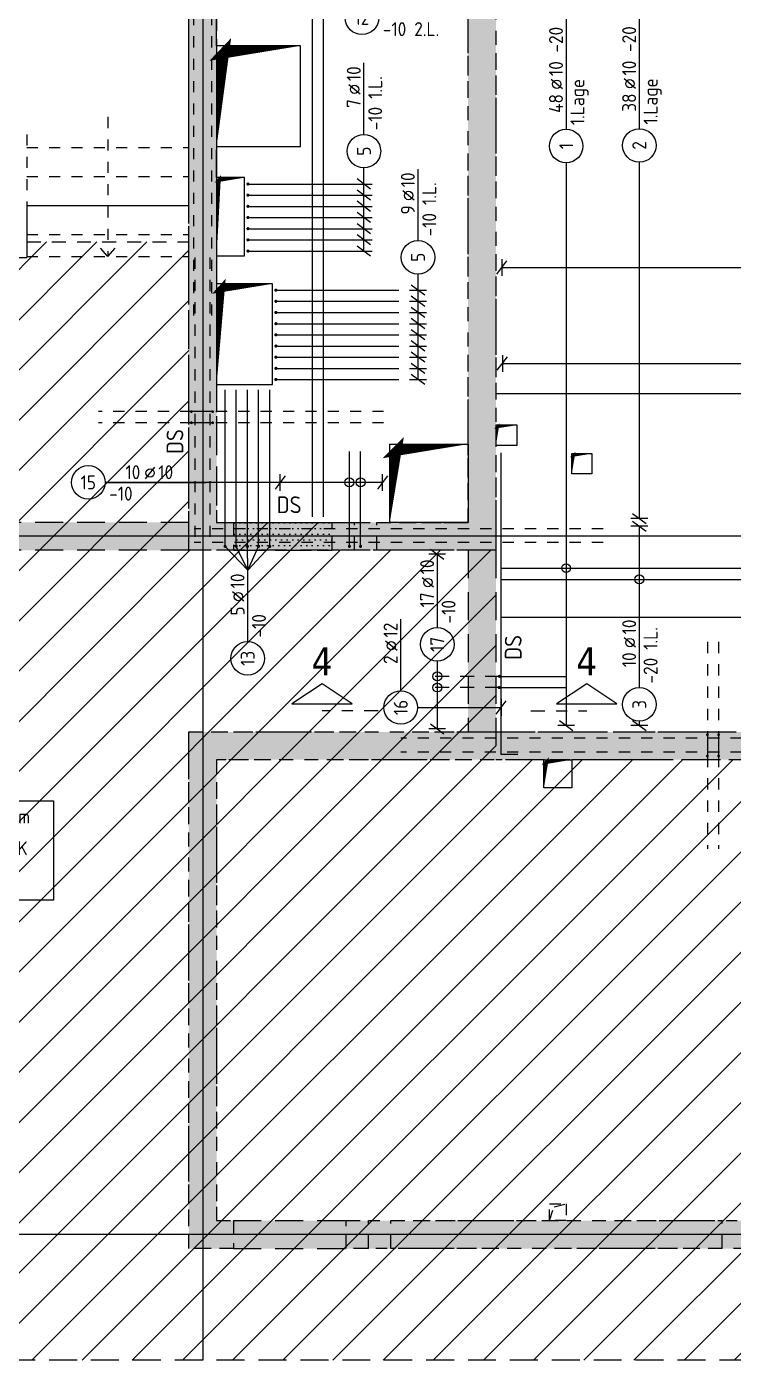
# Model space of a CAD drawing. Extents: x 0 to 76.8, y 0 to 29.7.
# Drawn here: x 6.73 to 13.05, y 10.78 to 22.72 of the extents above; entities that cross this region are included whole.
import ezdxf
from ezdxf.enums import TextEntityAlignment as Align

# ---------------------------------------------------------------- set-up
doc = ezdxf.new("R2010")
doc.units = 0
doc.header["$LTSCALE"] = 0.5
for name, pattern in [('AUSGEZOGEN', [1000.01, 1000, 0.01]), ('DASHED', [0.75, 0.5, -0.25]), ('DOT', [0.175, 0.05, -0.125]), ('HIDDEN', [0.375, 0.25, -0.125]), ('HIDDEN2', [0.187, 0.125, -0.062]), ('HIDDEN4', [0.12, 0.02, -0.1]), ('STRICHLINIE', [0.75, 0.5, -0.25]), ('STRICHPUNKT2', [0.55, 0.25, -0.125, 0.05, -0.125]), ('VERDECKT', [0.375, 0.25, -0.125])]:
    doc.linetypes.add(name, pattern=pattern)
for name, color, linetype in [('1.OG', 7, 'Continuous'), ('ACHSEN', 7, 'Continuous'), ('BETON', 7, 'Continuous'), ('Brüstung 1.OG', 7, 'Continuous'), ('DD', 7, 'Continuous'), ('DRUEBER', 7, 'Continuous'), ('DS', 7, 'Continuous'), ('grau_hell', 7, 'Continuous'), ('grau_mittel', 7, 'Continuous'), ('HILFE', 7, 'Continuous'), ('koten', 7, 'Continuous'), ('OBJEKT', 7, 'Continuous'), ('RND', 7, 'Continuous'), ('SCHATTEN', 7, 'Continuous'), ('SCHNITTE', 7, 'Continuous'), ('TEXT', 7, 'Continuous'), ('VERDECKT', 7, 'Continuous'), ('VERDECKT2', 7, 'Continuous')]:
    doc.layers.add(name, color=color, linetype=linetype)
doc.styles.add('helv', font='tahoma.ttf')
doc.styles.add('txt', font='isocp.shx')

# ---------------------------------------------------------------- blocks, each defined once
blk = doc.blocks.new('okrd_o')
at = {"layer": 'koten', "color": 7, "linetype": 'Continuous'}
blk.add_solid([(-0.125, 0.202), (0.125, 0.202), (0, 0)], dxfattribs=at)
at = {"layer": 'koten', "style": 'txt'}
blk.add_attdef('OKRD', (0.25, 0.1), '', height=0.25, dxfattribs=at)
blk = doc.blocks.new('lei_gre')
at = {"layer": 'RND', "color": 7, "linetype": 'Continuous'}
for p, q in [((-0.09, -0.12), (0.09, 0.12)), ((0, 0.15), (0, -0.15))]:
    blk.add_line(p, q, dxfattribs=at)
blk = doc.blocks.new('RND_LEI')
at = {"layer": 'RND', "color": 7, "linetype": 'Continuous'}
blk.add_line((1.022, 0.066), (1.19, 0.27), dxfattribs=at)
for centre, radius in [((0, 0), 0.3), ((1.106, 0.168), 0.075)]:
    blk.add_circle(centre, radius, dxfattribs=at)
at = {"layer": 'RND', "color": 7, "linetype": 'Continuous', "style": 'txt'}
blk.add_attdef('ANZ', text='', height=0.25, dxfattribs=at).set_placement((0.931, 0.057), align=Align.RIGHT)
for tag, p in [('DUM', (1.253, 0.057)), ('ABSTD', (1.674, 0.057)), ('POSTXT', (0.374, -0.327))]:
    blk.add_attdef(tag, p, '', height=0.25, dxfattribs=at)
blk.add_attdef('POSL', text='', height=0.25, dxfattribs=at).set_placement((0, 0), align=Align.MIDDLE)
blk = doc.blocks.new('SCHN-1')
at = {"layer": 'SCHNITTE', "color": 5, "linetype": 'Continuous'}
blk.add_lwpolyline([(0.54, 0.125), (0, 0.485), (-0.54, 0.125)], close=True, dxfattribs=at)
at = {"layer": 'SCHNITTE', "color": 6, "linetype": 'Continuous', "style": 'helv'}
blk.add_attdef('SCHN-1', text='', height=0.5, dxfattribs=at).set_placement((0, 0.635), align=Align.CENTER)

msp = doc.modelspace()

# ---------------------------------------------------------------- hatches: boundary and pattern name
at = {"layer": '1.OG', "linetype": 'AUSGEZOGEN'}
h = msp.add_hatch(dxfattribs=at)
h.set_pattern_fill('DOTS', scale=0.8, double=1)
h.set_pattern_definition([(0, (-74.13047, 266.186844), (0.025, 0.05), [0, -0.05])])
h.paths.add_polyline_path([(4.6895, 25.9803), (8.1795, 25.9803), (8.1795, 18.0303), (8.5795, 18.0303), (8.5795, 18.2803), (8.4295, 18.2803), (8.4295, 25.9803), (10.6795, 25.9803), (10.6795, 18.2803), (9.4645, 18.2803), (9.4645, 18.0303), (10.9295, 18.0303), (10.9295, 26.2803), (4.5295, 26.2803), (4.5295, 19.2053), (4.4795, 19.2053), (4.4795, 14.4753), (4.0245, 14.4753), (4.0245, 14.1753), (4.6895, 14.1753)])
h.paths.add_polyline_path([(8.1795, 11.7803), (8.5795, 11.7803), (8.5795, 12.0303), (8.4295, 12.0303), (8.4295, 16.1553), (14.5145, 16.1553), (14.5145, 12.0303), (14.3645, 12.0303), (14.3645, 11.7803), (14.9145, 11.7803), (14.9145, 12.0303), (14.7645, 12.0303), (14.7644, 14.7153), (17.6145, 14.7153), (17.6145, 12.0303), (16.0495, 12.0303), (16.0495, 11.7803), (25.2995, 11.7803), (25.2995, 12.0303), (20.2295, 12.0303), (20.2295, 15.3753), (21.3545, 15.3753), (21.3545, 15.6253), (20.2295, 15.6253), (20.2295, 16.4053), (17.4645, 16.4053), (17.4645, 16.1553), (17.6145, 16.1553), (17.6145, 14.9653), (14.7645, 14.9653), (14.7645, 16.1553), (16.5795, 16.1553), (16.5795, 16.4053), (8.1795, 16.4053)])
h.paths.add_polyline_path([(9.5895, 12.0303), (9.5895, 11.7803), (13.3545, 11.7803), (13.3545, 12.0303)], flags=17)
h.paths.add_polyline_path([(17.8645, 12.0303), (18.7795, 12.0303), (18.7795, 16.1553), (17.8645, 16.1553)], flags=16)
h.paths.add_polyline_path([(19.9795, 16.1553), (19.0295, 16.1553), (19.0295, 12.0303), (19.9795, 12.0303)], flags=16)
h.paths.add_polyline_path([(43.4545, 11.7553), (43.4545, 12.0553), (43.1545, 12.0553), (43.1545, 11.7553)])
h.paths.add_polyline_path([(43.4545, 18.7803), (43.1545, 18.7803), (43.1545, 18.0303), (43.4545, 18.0303)], flags=17)
h.paths.add_polyline_path([(39.6795, 25.9803), (43.1545, 25.9803), (43.1545, 21.2803), (43.4545, 21.2803), (43.4545, 26.2803), (36.9295, 26.2803), (36.9295, 18.0303), (38.3945, 18.0303), (38.3945, 18.2803), (37.1795, 18.2803), (37.1795, 25.9803), (39.4295, 25.9803), (39.4295, 18.2803), (39.2795, 18.2803), (39.2795, 18.0303), (39.6795, 18.0303)])
h.paths.add_polyline_path([(36.9295, 16.1553), (36.9295, 15.29), (37.1795, 15.29), (37.1795, 16.4053), (31.1045, 16.4053), (31.1045, 15.6253), (30.0545, 15.6253), (30.0545, 15.3753), (31.1045, 15.3753), (31.1045, 12.0303), (26.3095, 12.0303), (26.3095, 11.7803), (31.5045, 11.7803), (31.5045, 12.0303), (31.3545, 12.0303), (31.3545, 14.0053), (31.5045, 14.0053), (31.5045, 14.2553), (31.3545, 14.2553), (31.3545, 16.1553)])
h.paths.add_polyline_path([(33.9795, 14.0053), (33.9795, 12.0303), (32.3895, 12.0303), (32.3895, 11.7803), (37.1795, 11.7803), (37.1795, 12.4903), (36.9295, 12.4903), (36.9295, 12.0303), (34.2295, 12.0303), (34.2295, 14.0053), (36.9295, 14.0053), (36.9295, 13.5403), (37.1795, 13.5403), (37.1795, 14.405), (36.9295, 14.405), (36.9295, 14.2553), (32.3895, 14.2553), (32.3895, 14.0053)])
h.paths.add_polyline_path([(28.6545, 15.3753), (28.6545, 15.6253), (26.5045, 15.6253), (26.5045, 15.3753)], flags=17)
h.paths.add_polyline_path([(22.7545, 15.6253), (22.7545, 15.3753), (25.1045, 15.3753), (25.1045, 15.6253)], flags=17)
h.paths.add_polyline_path([(13.6295, 18.7803), (13.3795, 18.7803), (13.3795, 18.0853), (13.6295, 18.0853)])
h.paths.add_polyline_path([(15.4795, 18.0853), (15.7295, 18.0853), (15.7295, 18.7803), (15.4795, 18.7803)])
h.paths.add_polyline_path([(17.1295, 18.0853), (17.3795, 18.0853), (17.3795, 18.7803), (17.1295, 18.7803)])
h.paths.add_polyline_path([(19.2295, 18.0853), (19.4795, 18.0853), (19.4795, 18.7803), (19.2295, 18.7803)])
h.paths.add_polyline_path([(20.8795, 18.0853), (21.1295, 18.0853), (21.1295, 18.7803), (20.8795, 18.7803)])
h.paths.add_polyline_path([(22.9795, 18.0853), (23.2295, 18.0853), (23.2295, 18.7803), (22.9795, 18.7803)])
h.paths.add_polyline_path([(24.6295, 18.0853), (24.8795, 18.0853), (24.8795, 18.7803), (24.6295, 18.7803)])
h.paths.add_polyline_path([(26.7295, 18.0853), (26.9795, 18.0853), (26.9795, 18.7803), (26.7295, 18.7803)])
h.paths.add_polyline_path([(28.3795, 18.0853), (28.6295, 18.0853), (28.6295, 18.7803), (28.3795, 18.7803)])
h.paths.add_polyline_path([(30.4795, 18.0853), (30.7295, 18.0853), (30.7295, 18.7803), (30.4795, 18.7803)])
h.paths.add_polyline_path([(32.1295, 18.0853), (32.3795, 18.0853), (32.3795, 18.7803), (32.1295, 18.7803)])
h.paths.add_polyline_path([(34.4795, 18.7803), (34.2295, 18.7803), (34.2295, 18.0853), (34.4795, 18.0853)])
h.paths.add_polyline_path([(29.4045, 26.2803), (29.4045, 25.9803), (29.7045, 25.9803), (29.7045, 26.2803)])
h.paths.add_polyline_path([(21.9045, 26.2803), (21.9045, 25.9803), (22.2045, 25.9803), (22.2045, 26.2803)])
h.paths.add_polyline_path([(14.4045, 26.2803), (14.4045, 25.9803), (14.7045, 25.9803), (14.7045, 26.2803)])
h.paths.add_polyline_path([(4.4795, 10.7803), (4.6895, 10.7803), (4.6895, 12.1253), (4.0245, 12.1253), (4.0245, 11.8253), (4.4795, 11.8253)])
at = {"layer": 'Brüstung 1.OG', "linetype": 'AUSGEZOGEN'}
h = msp.add_hatch(dxfattribs=at)
h.set_pattern_fill('DOTS', color=102, scale=0.8, double=1)
h.set_pattern_definition([(0, (-72.28957, 267.92456), (0.025, 0.05), [0, -0.05])])
h.paths.add_polyline_path([(8.5795, 18.2803), (8.5795, 18.0303), (9.4645, 18.0303), (9.4645, 18.2803)])
at = {"layer": 'grau_hell', "linetype": 'AUSGEZOGEN'}
h = msp.add_hatch(dxfattribs=at)
h.set_pattern_fill('ANSI31', color=9, scale=0.1, style=0, double=1)
h.set_pattern_definition([(45, (-1e-14, 28.70014), (-0.2245064, 0.2245064), [])])
h.paths.add_polyline_path([(4.4795, 14.4753), (4.0245, 14.4753), (4.0245, 11.8253), (4.4795, 11.8253), (4.4795, 10.7803), (43.4545, 10.7803), (43.4545, 21.7903), (41.7045, 21.7903), (41.7045, 21.6503), (41.1295, 21.6503), (41.1295, 21.7903), (39.6795, 21.7903), (39.6795, 18.0303), (39.2795, 18.0303), (39.2795, 18.2803), (38.3945, 18.2803), (38.3945, 18.0303), (36.9294, 18.0303), (36.9294, 16.1553), (31.3545, 16.1553), (31.3545, 11.7803), (23.867, 11.7803), (23.867, 15.3753), (22.7545, 15.3753), (22.7545, 15.6253), (21.3545, 15.6253), (21.3545, 15.3753), (19.9795, 15.3753), (19.9795, 12.0303), (17.8645, 12.0303), (17.8645, 16.1553), (17.4645, 16.1553), (17.4645, 16.4053), (16.5795, 16.4053), (16.5795, 16.1553), (10.9295, 16.1553), (10.9295, 18.0303), (9.4645, 18.0303), (9.4645, 18.2803), (8.5795, 18.2803), (8.5795, 18.0303), (8.1795, 18.0303), (8.1795, 20.7903), (6.7295, 20.7903), (6.7295, 20.6503), (6.2045, 20.6503), (6.2045, 20.7903), (4.5295, 20.7903), (4.5295, 19.2053), (4.4795, 19.2053)])
at = {"layer": 'grau_hell'}
msp.add_hatch(color=9, dxfattribs=at).paths.add_polyline_path([(9.6645, 18.0303), (9.8645, 18.0303), (9.8645, 18.2803), (9.6645, 18.2803)])
at = {"layer": 'grau_mittel'}
h = msp.add_hatch(color=61, dxfattribs=at)
h.paths.add_polyline_path([(8.1795, 25.9803), (8.1795, 26.2803), (4.5295, 26.2803), (4.5295, 20.7903), (4.6895, 20.7903), (4.6895, 25.9803)])
h.paths.add_polyline_path([(4.5295, 19.2053), (4.4795, 19.2053), (4.4795, 14.4753), (4.0245, 14.4753), (4.0245, 14.1753), (4.6895, 14.1753), (4.6895, 20.7903), (4.5295, 20.7903)])
h.paths.add_polyline_path([(4.4045, 14.1753), (4.4045, 12.1253), (4.6895, 12.1253), (4.7545, 12.1253), (4.7545, 14.1753), (4.6895, 14.1753)])
h.paths.add_polyline_path([(4.4795, 11.8253), (4.4795, 10.7803), (4.6895, 10.7803), (4.6895, 12.1253), (4.0245, 12.1253), (4.0245, 11.8253)])
h.paths.add_polyline_path([(9.5895, 11.7803), (9.5895, 12.0303), (8.5792, 12.0303), (8.5792, 11.7803)], flags=17)
h.paths.add_polyline_path([(8.1795, 11.7803), (8.5792, 11.7803), (8.5792, 12.0303), (8.4295, 12.0303), (8.4295, 16.1553), (14.5145, 16.1553), (14.5145, 15.6603), (14.7645, 15.6603), (14.7645, 16.1553), (14.9145, 16.1553), (15.8245, 16.1553), (15.8245, 16.4053), (8.1795, 16.4053)])
h.paths.add_polyline_path([(9.5895, 11.7803), (9.7895, 11.7803), (9.7895, 12.0303), (9.5895, 12.0303)], flags=17)
h.paths.add_polyline_path([(9.9895, 12.0303), (9.9895, 11.7803), (12.9545, 11.7803), (12.9545, 12.0303)], flags=17)
h.paths.add_polyline_path([(13.3545, 12.0303), (13.1545, 12.0303), (13.1545, 11.7803), (13.3545, 11.7803)], flags=17)
h.paths.add_polyline_path([(13.3545, 12.0303), (13.3545, 11.7803), (14.3645, 11.7803), (14.3645, 12.0303)], flags=17)
h.paths.add_polyline_path([(14.7645, 12.0303), (14.7645, 14.4653), (14.7644, 14.4653), (14.7644, 14.7153), (15.0145, 14.7153), (16.1245, 14.7153), (16.1245, 14.9653), (14.7645, 14.9653), (14.7645, 15.1153), (14.7645, 15.5103), (14.5145, 15.5103), (14.5145, 12.0303), (14.3645, 12.0303), (14.3645, 11.7803), (14.9145, 11.7803), (14.9145, 12.0303)])
h.paths.add_polyline_path([(15.9245, 11.7803), (15.9245, 12.0303), (14.9145, 12.0303), (14.9145, 11.7803)], flags=17)
h.paths.add_polyline_path([(15.9245, 11.7803), (16.1245, 11.7803), (16.1245, 12.0303), (15.9245, 12.0303)], flags=17)
h.paths.add_polyline_path([(17.8645, 14.7153), (17.8645, 14.9653), (16.3245, 14.9653), (16.3245, 14.7153)])
h.paths.add_polyline_path([(16.2245, 16.4053), (16.2245, 16.1553), (16.5795, 16.1553), (16.5795, 16.4053)])
h.paths.add_polyline_path([(16.5795, 16.1553), (17.4645, 16.1553), (17.4645, 16.4053), (16.5795, 16.4053)])
h.paths.add_polyline_path([(25.1045, 15.3753), (25.1045, 15.6253), (22.7545, 15.6253), (22.7545, 15.3753)])
h.paths.add_polyline_path([(28.8495, 11.7803), (28.8495, 12.0303), (20.7295, 12.0303), (20.7295, 11.7803)])
h.paths.add_polyline_path([(28.8495, 12.0303), (28.8495, 11.7803), (29.8595, 11.7803), (29.8595, 12.0303)])
h.paths.add_polyline_path([(29.8595, 12.0303), (29.8595, 11.7803), (30.0595, 11.7803), (30.0595, 12.0303)])
h.paths.add_polyline_path([(30.2595, 12.0303), (30.2595, 11.7803), (31.5045, 11.7803), (31.5045, 12.0303), (31.3545, 12.0303), (31.3545, 13.8053), (31.1045, 13.8053), (31.1045, 12.0303)])
h.paths.add_polyline_path([(31.5045, 12.0303), (31.5045, 11.7803), (32.3895, 11.7803), (32.3895, 12.0303)])
h.paths.add_polyline_path([(32.3895, 12.0303), (32.3895, 11.7803), (33.0945, 11.7803), (33.0945, 12.0303)], flags=17)
h.paths.add_polyline_path([(37.1795, 11.7803), (37.1795, 12.4903), (36.9295, 12.4903), (36.9295, 12.0303), (34.2295, 12.0303), (34.2295, 14.0053), (36.9295, 14.0053), (36.9295, 13.5403), (37.1795, 13.5403), (37.1795, 13.7903), (37.0995, 13.7903), (37.0995, 13.9403), (37.1795, 13.9403), (37.1795, 14.405), (36.9295, 14.405), (36.9295, 14.2553), (32.3895, 14.2553), (32.3895, 14.0053), (33.9795, 14.0053), (33.9795, 12.0303), (33.6945, 12.0303), (33.6945, 11.7803)])
h.paths.add_polyline_path([(31.5045, 14.2553), (31.5045, 14.0053), (32.3895, 14.0053), (32.3895, 14.2553)])
h.paths.add_polyline_path([(31.5045, 14.2553), (31.3546, 14.2553), (31.3545, 14.2553), (31.3545, 15.1759), (31.1045, 15.1759), (31.1045, 14.0053), (31.5045, 14.0053)])
h.paths.add_polyline_path([(31.3545, 15.3753), (31.3545, 16.1553), (32.7345, 16.1553), (32.7345, 16.4053), (31.1045, 16.4053), (31.1045, 15.6253), (30.6045, 15.6253), (30.0545, 15.6253), (30.0545, 15.3753)])
h.paths.add_polyline_path([(26.5045, 15.6253), (26.5045, 15.3753), (28.6545, 15.3753), (28.6545, 15.6253)])
h.paths.add_polyline_path([(36.0295, 16.1553), (36.0295, 16.4053), (33.3345, 16.4053), (33.3345, 16.1553)])
h.paths.add_polyline_path([(36.6295, 16.4053), (36.6295, 16.1553), (37.1795, 16.1553), (37.1795, 16.4053)])
h.paths.add_polyline_path([(36.9295, 15.29), (37.1795, 15.29), (37.1795, 15.5553), (36.9295, 15.5553)])
h.paths.add_polyline_path([(36.9295, 14.405), (37.1795, 14.405), (37.1795, 15.29), (36.9295, 15.29)])
h.paths.add_polyline_path([(36.9295, 12.4903), (37.1795, 12.4903), (37.1795, 13.5403), (36.9295, 13.5403)], flags=17)
h.paths.add_polyline_path([(36.9294, 16.9553), (37.1795, 16.9553), (37.1795, 18.0303), (36.9294, 18.0303)])
h.paths.add_polyline_path([(37.9945, 18.0303), (37.9945, 18.2803), (37.1795, 18.2803), (37.1795, 25.9803), (39.4295, 25.9803), (39.4295, 18.2803), (39.2795, 18.2803), (39.2795, 18.0303), (39.6795, 18.0303), (39.6795, 25.9803), (39.6795, 26.2803), (36.9295, 26.2803), (36.9295, 18.0303)])
h.paths.add_polyline_path([(38.3945, 18.2803), (38.1945, 18.2803), (38.1945, 18.0303), (38.3945, 18.0303)], flags=17)
h.paths.add_polyline_path([(39.2795, 18.0303), (39.2795, 18.2803), (38.3945, 18.2803), (38.3945, 18.0303)], flags=17)
h.paths.add_polyline_path([(43.1545, 25.9803), (43.1545, 21.9983), (43.1545, 21.7903), (43.4545, 21.7903), (43.4545, 26.2803), (39.6795, 26.2803), (39.6795, 25.9803)])
h.paths.add_polyline_path([(43.4545, 21.7903), (43.1545, 21.7903), (43.1545, 21.2803), (43.4545, 21.2803)])
h.paths.add_polyline_path([(43.1545, 18.7803), (43.4545, 18.7803), (43.4545, 21.2803), (43.1545, 21.2803)])
h.paths.add_polyline_path([(43.4545, 18.7803), (43.1545, 18.7803), (43.1545, 18.0303), (43.4545, 18.0303)])
h.paths.add_polyline_path([(39.6795, 18.2803), (39.6795, 18.0303), (43.1545, 18.0303), (43.1545, 18.2803)])
h.paths.add_polyline_path([(43.1545, 12.0553), (43.4545, 12.0553), (43.4545, 18.0303), (43.1545, 18.0303)])
h.paths.add_polyline_path([(43.1545, 10.7803), (43.4545, 10.7803), (43.4545, 11.7553), (43.1545, 11.7553)])
h.paths.add_polyline_path([(43.4545, 11.7553), (43.4545, 12.0553), (43.1545, 12.0553), (43.1545, 11.7553)])
h.paths.add_polyline_path([(34.2295, 18.0853), (34.4795, 18.0853), (34.4795, 18.7803), (34.2295, 18.7803)])
h.paths.add_polyline_path([(32.1295, 18.0853), (32.3795, 18.0853), (32.3795, 18.7803), (32.1295, 18.7803)])
h.paths.add_polyline_path([(30.4795, 18.0853), (30.7295, 18.0853), (30.7295, 18.7803), (30.4795, 18.7803)])
h.paths.add_polyline_path([(28.3795, 18.0853), (28.6295, 18.0853), (28.6295, 18.7803), (28.3795, 18.7803)])
h.paths.add_polyline_path([(26.7295, 18.0853), (26.9795, 18.0853), (26.9795, 18.7803), (26.7295, 18.7803)])
h.paths.add_polyline_path([(24.8795, 18.7803), (24.6295, 18.7803), (24.6295, 18.0853), (24.8795, 18.0853)])
h.paths.add_polyline_path([(23.2295, 18.7803), (22.9795, 18.7803), (22.9795, 18.0853), (23.2295, 18.0853)])
h.paths.add_polyline_path([(20.8795, 18.0853), (21.1295, 18.0853), (21.1295, 18.7803), (20.8795, 18.7803)])
h.paths.add_polyline_path([(19.4795, 18.7803), (19.2295, 18.7803), (19.2295, 18.0853), (19.4795, 18.0853)])
h.paths.add_polyline_path([(17.1295, 18.0853), (17.3795, 18.0853), (17.3795, 18.7803), (17.1295, 18.7803)])
h.paths.add_polyline_path([(15.4795, 18.0853), (15.7295, 18.0853), (15.7295, 18.7803), (15.4795, 18.7803)])
h.paths.add_polyline_path([(13.3795, 18.0853), (13.6295, 18.0853), (13.6295, 18.7803), (13.3795, 18.7803)])
h.paths.add_polyline_path([(36.9295, 25.9803), (36.9295, 26.2803), (29.7045, 26.2803), (29.7045, 25.9803)])
h.paths.add_polyline_path([(29.4045, 25.9803), (29.7045, 25.9803), (29.7045, 26.2803), (29.4045, 26.2803)])
h.paths.add_polyline_path([(22.2045, 26.2803), (22.2045, 25.9803), (29.4045, 25.9803), (29.4045, 26.2803)])
h.paths.add_polyline_path([(22.2045, 26.2803), (21.9045, 26.2803), (21.9045, 25.9803), (22.2045, 25.9803)])
h.paths.add_polyline_path([(14.7045, 26.2803), (14.7045, 25.9803), (21.9045, 25.9803), (21.9045, 26.2803)])
h.paths.add_polyline_path([(14.7045, 25.9803), (14.7045, 26.2803), (14.4045, 26.2803), (14.4045, 25.9803)])
h.paths.add_polyline_path([(10.9295, 26.2803), (10.9295, 25.9803), (14.4045, 25.9803), (14.4045, 26.2803)])
h.paths.add_polyline_path([(10.6795, 25.9803), (10.6795, 18.2803), (9.9795, 18.2803), (9.8645, 18.2803), (9.8645, 18.0303), (10.9295, 18.0303), (10.9295, 26.2803), (8.1795, 26.2803), (8.1795, 25.9803), (8.1795, 21.1153), (8.1795, 18.0303), (8.5795, 18.0303), (8.5795, 18.2803), (8.4295, 18.2803), (8.4295, 25.9803), (8.6295, 25.9803)])
h.paths.add_polyline_path([(9.4645, 18.0303), (9.6645, 18.0303), (9.6645, 18.2803), (9.4645, 18.2803)], flags=17)
h.paths.add_polyline_path([(9.4645, 18.0303), (9.4645, 18.2803), (8.5795, 18.2803), (8.5795, 18.0303)], flags=17)
h.paths.add_polyline_path([(8.1795, 18.0303), (8.1795, 18.2803), (4.7545, 18.2803), (4.7545, 18.0303)])
msp.add_hatch(color=61, dxfattribs=at).paths.add_polyline_path([(10.6795, 16.4053), (10.9295, 16.4053), (10.9295, 18.0303), (10.6795, 18.0303)])

# ---------------------------------------------------------------- linework, layer by layer
at = {"layer": '1.OG', "color": 7, "linetype": 'DOT', "lineweight": -2}
for points in [[(4.4795, 14.4753), (4.4795, 19.2053), (4.5295, 19.2053), (4.5295, 26.2803), (10.9295, 26.2803), (10.9295, 18.0303), (9.4645, 18.0303), (9.4645, 18.2803), (10.6795, 18.2803), (10.6795, 25.9803), (8.4295, 25.9803), (8.4295, 18.2803), (8.5795, 18.2803), (8.5795, 18.0303), (8.1795, 18.0303), (8.1795, 25.9803), (4.6895, 25.9803), (4.6895, 14.1753), (4.0245, 14.1753), (4.0245, 14.4753)], [(9.5895, 12.0303), (13.3545, 12.0303), (13.3545, 11.7803), (9.5895, 11.7803)]]:
    msp.add_lwpolyline(points, close=True, dxfattribs=at)
for points in [[(8.1795, 16.4053), (16.5795, 16.4053), (16.5795, 16.1553), (14.7645, 16.1553), (14.7645, 14.9653), (17.6145, 14.9653), (17.6145, 16.1553), (17.4645, 16.1553), (17.4645, 16.4053), (20.2295, 16.4053)], [(25.2995, 11.7803), (16.0495, 11.7803), (16.0495, 12.0303), (17.6145, 12.0303), (17.6145, 14.7153), (14.7644, 14.7153), (14.7645, 12.0303), (14.9145, 12.0303), (14.9145, 11.7803), (14.3645, 11.7803), (14.3645, 12.0303), (14.5145, 12.0303), (14.5145, 16.1553), (8.4295, 16.1553), (8.4295, 12.0303), (8.5795, 12.0303), (8.5795, 11.7803), (8.1795, 11.7803), (8.1795, 16.4053)]]:
    msp.add_lwpolyline(points, dxfattribs=at)
at = {"layer": 'ACHSEN', "color": 140, "linetype": 'AUSGEZOGEN'}
for p, q in [((8.3045, 27.7803), (8.3045, 10.7803)), ((43.4545, 18.1553), (2.2545, 18.1553)), ((43.4545, 11.9053), (2.2545, 11.9053))]:
    msp.add_line(p, q, dxfattribs=at)
at = {"layer": 'BETON', "color": 6, "linetype": 'AUSGEZOGEN'}
for p, q in [((8.1795, 21.1153), (8.1795, 25.9803)), ((6.7295, 21.1153), (8.1795, 21.1153)), ((6.7295, 21.1153), (6.7295, 20.6503)), ((6.2045, 20.6503), (6.7295, 20.6503))]:
    msp.add_line(p, q, dxfattribs=at)
for points in [[(9.1795, 22.5453), (8.4295, 22.5453), (8.4295, 21.6453), (9.1795, 21.6453)], [(8.4295, 20.6653), (8.6795, 20.6653), (8.6795, 21.3653), (8.4295, 21.3653)], [(8.9295, 20.4153), (8.4295, 20.4153), (8.4295, 19.5153), (8.9295, 19.5153)], [(11.1195, 19.1503), (10.9295, 19.1503), (10.9295, 18.9703), (11.1195, 18.9703)], [(9.9795, 18.9803), (10.6795, 18.9803), (10.6795, 18.2803), (9.9795, 18.2803)], [(11.6088, 18.8953), (11.7888, 18.8953), (11.7888, 18.7153), (11.6088, 18.7153)], [(11.3595, 16.1553), (11.6095, 16.1553), (11.6095, 15.9053), (11.3595, 15.9053)]]:
    msp.add_lwpolyline(points, close=True, dxfattribs=at)
at = {"layer": 'Brüstung 1.OG', "color": 102, "linetype": 'DOT'}
for p, q in [((8.5795, 18.2803), (9.4645, 18.2803)), ((8.5795, 18.0303), (9.4645, 18.0303))]:
    msp.add_line(p, q, dxfattribs=at)
at = {"layer": 'DD', "color": 7, "linetype": 'HIDDEN2'}
for p, q in [((11.4493, 12.1549), (11.5595, 12.1803)), ((11.4095, 12.0303), (11.4493, 12.1549))]:
    msp.add_line(p, q, dxfattribs=at)
msp.add_lwpolyline([(11.4095, 12.1803), (11.5595, 12.1803), (11.5595, 12.0303), (11.4095, 12.0303)], close=True, dxfattribs=at)
at = {"layer": 'DRUEBER', "color": 102, "linetype": 'HIDDEN2'}
for p, q in [((7.4545, 21.9083), (7.4545, 20.6603)), ((7.4545, 20.6603), (7.3447, 20.785)), ((7.4545, 20.6603), (7.5642, 20.785))]:
    msp.add_line(p, q, dxfattribs=at)
at = {"layer": 'DRUEBER', "color": 171, "linetype": 'HIDDEN4'}
for p, q in [((6.7295, 21.752), (6.7295, 21.1153)), ((6.7295, 21.6353), (8.1795, 21.6353)), ((6.7295, 21.3753), (8.1795, 21.3753))]:
    msp.add_line(p, q, dxfattribs=at)
at = {"layer": 'DRUEBER', "color": 7, "linetype": 'DOT'}
for p, q in [((6.7295, 20.8553), (8.1795, 20.8553)), ((6.7295, 20.6603), (8.1795, 20.6603))]:
    msp.add_line(p, q, dxfattribs=at)
at = {"layer": 'DS', "color": 1, "linetype": 'DASHED'}
for p, q in [((8.4295, 22.5453), (8.4295, 23.0053)), ((8.4295, 21.3653), (8.4295, 21.6453)), ((8.1795, 18.0303), (8.1795, 21.1153)), ((8.4295, 20.6653), (8.4295, 20.4153)), ((8.4295, 19.5153), (8.4295, 18.2803)), ((8.4295, 18.2803), (9.9795, 18.2803)), ((10.9295, 18.0303), (8.1795, 18.0303)), ((10.9295, 18.0303), (10.9295, 16.1553)), ((10.9295, 16.4053), (17.4645, 16.4053)), ((11.3595, 16.1553), (10.9295, 16.1553)), ((14.7645, 16.1553), (11.6095, 16.1553))]:
    msp.add_line(p, q, dxfattribs=at)
at = {"layer": 'HILFE', "color": 102, "linetype": 'DASHED'}
msp.add_line((43.5545, 10.7803), (2.7545, 10.7803), dxfattribs=at)
at = {"layer": 'OBJEKT', "color": 1, "linetype": 'AUSGEZOGEN'}
msp.add_lwpolyline([(5.6576, 15.7875), (6.9694, 15.7875), (6.9694, 14.8983), (5.6576, 14.8983)], close=True, dxfattribs=at)
at = {"layer": 'RND', "color": 7, "linetype": 'AUSGEZOGEN'}
for p, q in [((11.558, 25.9421), (11.558, 21.7982)), ((12.2128, 25.9427), (12.2128, 21.8035)), ((9.7476, 21.7526), (9.7476, 22.3926)), ((11.558, 21.4982), (11.558, 16.4615)), ((12.2128, 21.5035), (12.2128, 18.3157)), ((10.2319, 20.8026), (10.2319, 21.4426)), ((10.9831, 20.561), (25.1979, 20.561)), ((10.9867, 19.7026), (23.8621, 19.7026)), ((8.9969, 18.638), (7.4306, 18.638)), ((7.4306, 18.638), (8.3368, 18.638)), ((9.9134, 18.638), (8.9969, 18.638)), ((12.2128, 18.2464), (12.2128, 16.8011)), ((10.4043, 17.9965), (10.4043, 17.3383)), ((8.7072, 17.2128), (8.7072, 17.8528)), ((10.0772, 16.7733), (10.0772, 17.4133)), ((10.4043, 17.0383), (10.4043, 16.4334)), ((12.2128, 16.5011), (12.2128, 16.4613))]:
    msp.add_line(p, q, dxfattribs=at)
at = {"layer": 'RND', "color": 102, "linetype": 'AUSGEZOGEN'}
for p, q in [((9.7476, 20.7085), (9.7476, 21.4526)), ((10.2319, 19.5585), (10.2319, 20.5026)), ((8.5049, 18.0653), (8.7072, 17.8528)), ((8.7072, 17.8528), (8.6049, 18.0653)), ((8.7072, 17.8528), (8.7049, 18.0653)), ((8.7072, 17.8528), (8.8049, 18.0653)), ((8.9049, 18.0653), (8.7072, 17.8528)), ((10.2272, 16.6233), (10.9762, 16.6233))]:
    msp.add_line(p, q, dxfattribs=at)
at = {"layer": 'RND', "color": 102, "linetype": 'VERDECKT'}
for p, q in [((10.9595, 16.9021), (10.3543, 16.9021)), ((10.9595, 16.8021), (10.3543, 16.8021))]:
    msp.add_line(p, q, dxfattribs=at)
at = {"layer": 'RND', "color": 1, "linetype": 'HIDDEN2'}
for points in [[(8.2209, 26.2303), (8.2209, 20.0503)], [(8.383, 26.2303), (8.383, 20.0503)], [(8.2353, 20.6503), (8.2353, 18.0803)], [(8.3673, 20.6503), (8.3673, 18.0803)], [(11.889, 18.2223), (8.2295, 18.2223)], [(11.889, 18.0993), (8.2295, 18.0993)], [(16.5295, 16.3483), (10.0795, 16.3483)], [(16.5295, 16.2247), (10.0795, 16.2247)]]:
    msp.add_lwpolyline(points, dxfattribs=at)
at = {"layer": 'RND', "color": 1, "linetype": 'AUSGEZOGEN'}
for points in [[(9.2843, 25.9803), (9.2843, 18.3303)], [(9.3843, 25.9803), (9.3843, 18.3303)], [(8.7095, 21.3085), (9.8095, 21.3085)], [(8.7095, 21.2085), (9.8095, 21.2085)], [(8.7095, 21.1085), (9.8095, 21.1085)], [(8.7095, 21.0085), (9.8095, 21.0085)], [(8.7095, 20.9085), (9.8095, 20.9085)], [(8.7095, 20.8085), (9.8095, 20.8085)], [(8.7095, 20.7085), (9.8095, 20.7085)], [(8.9595, 20.3585), (10.0595, 20.3585)], [(8.9595, 20.2585), (10.0595, 20.2585)], [(8.9595, 20.1585), (10.0595, 20.1585)], [(8.9595, 20.0585), (10.0595, 20.0585)], [(8.9595, 19.9585), (10.0595, 19.9585)], [(8.9595, 19.8585), (10.0595, 19.8585)], [(8.9595, 19.7585), (10.0595, 19.7585)], [(8.9595, 19.6585), (10.0595, 19.6585)], [(8.5049, 18.0653), (8.5049, 19.4653)], [(8.6049, 18.0653), (8.6049, 19.4653)], [(8.7049, 18.0653), (8.7049, 19.4653)], [(8.8049, 18.0653), (8.8049, 19.4653)], [(8.9049, 18.0653), (8.9049, 19.4653)], [(8.9595, 19.5585), (10.0595, 19.5585)], [(10.9295, 19.4328), (22.7795, 19.4328)], [(8.3934, 19.2715), (8.2032, 19.2715)], [(8.3934, 19.1715), (8.2032, 19.1715)], [(9.6177, 18.0653), (9.6177, 18.9153)], [(9.7177, 18.0653), (9.7177, 18.9153)], [(11.1262, 16.2021), (10.9762, 16.2021), (10.9762, 18.9021)], [(10.9795, 17.8702), (22.4795, 17.8702)], [(10.9795, 17.7702), (14.9795, 17.7702)], [(10.9795, 17.4328), (22.8295, 17.4328)], [(10.9595, 16.9021), (11.5595, 16.9021)], [(10.9595, 16.8021), (11.5595, 16.8021)], [(12.8224, 16.3799), (12.8224, 16.1897)], [(12.9224, 16.3799), (12.9224, 16.1897)]]:
    msp.add_lwpolyline(points, dxfattribs=at)
at = {"layer": 'RND', "color": 7, "linetype": 'AUSGEZOGEN'}
for points, const_width in [([(8.7165, 21.3085, -1), (8.7025, 21.3085, -1)], 0.014), ([(8.7165, 21.2085, -1), (8.7025, 21.2085, -1)], 0.014), ([(8.7165, 21.1085, -1), (8.7025, 21.1085, -1)], 0.014), ([(8.7165, 21.0085, -1), (8.7025, 21.0085, -1)], 0.014), ([(8.7165, 20.9085, -1), (8.7025, 20.9085, -1)], 0.014), ([(8.7165, 20.8085, -1), (8.7025, 20.8085, -1)], 0.014), ([(8.7165, 20.7085, -1), (8.7025, 20.7085, -1)], 0.014), ([(8.9665, 20.3585, -1), (8.9525, 20.3585, -1)], 0.014), ([(8.9665, 20.2585, -1), (8.9525, 20.2585, -1)], 0.014), ([(8.9665, 20.1585, -1), (8.9525, 20.1585, -1)], 0.014), ([(8.9665, 20.0585, -1), (8.9525, 20.0585, -1)], 0.014), ([(8.9665, 19.9585, -1), (8.9525, 19.9585, -1)], 0.014), ([(8.9665, 19.8585, -1), (8.9525, 19.8585, -1)], 0.014), ([(8.9665, 19.7585, -1), (8.9525, 19.7585, -1)], 0.014), ([(8.9665, 19.6585, -1), (8.9525, 19.6585, -1)], 0.014), ([(8.9665, 19.5585, -1), (8.9525, 19.5585, -1)], 0.014), ([(8.2095, 19.2715, 1), (8.197, 19.2715, 1)], 0.0125), ([(8.3996, 19.2715, 1), (8.3871, 19.2715, 1)], 0.0125), ([(8.2095, 19.1715, 1), (8.197, 19.1715, 1)], 0.0125), ([(8.3996, 19.1715, 1), (8.3871, 19.1715, 1)], 0.0125), ([(8.5119, 18.0653, -1), (8.4979, 18.0653, -1)], 0.014), ([(8.6119, 18.0653, -1), (8.5979, 18.0653, -1)], 0.014), ([(8.7119, 18.0653, -1), (8.6979, 18.0653, -1)], 0.014), ([(8.8119, 18.0653, -1), (8.7979, 18.0653, -1)], 0.014), ([(8.9119, 18.0653, -1), (8.8979, 18.0653, -1)], 0.014), ([(9.6247, 18.0653, -1), (9.6107, 18.0653, -1)], 0.014), ([(9.7247, 18.0653, -1), (9.7107, 18.0653, -1)], 0.014), ([(10.9665, 16.9021, -1), (10.9525, 16.9021, -1)], 0.014), ([(10.9665, 16.8021, -1), (10.9525, 16.8021, -1)], 0.014), ([(12.8224, 16.3861, 1), (12.8224, 16.3736, 1)], 0.0125), ([(12.9224, 16.3861, 1), (12.9224, 16.3736, 1)], 0.0125), ([(12.8224, 16.196, 1), (12.8224, 16.1835, 1)], 0.0125), ([(12.9224, 16.196, 1), (12.9224, 16.1835, 1)], 0.0125)]:
    msp.add_lwpolyline(points, format="xyb", close=True, dxfattribs=dict(at, const_width=const_width))
at = {"layer": 'RND', "color": 1, "linetype": 'DOT'}
for points in [[(8.2032, 19.2715), (7.3732, 19.2715)], [(9.9234, 19.2715), (8.3934, 19.2715)], [(8.2032, 19.1715), (7.3732, 19.1715)], [(9.9234, 19.1715), (8.3934, 19.1715)], [(12.8224, 17.2099), (12.8224, 16.3799)], [(12.9224, 17.2099), (12.9224, 16.3799)], [(12.8224, 16.1897), (12.8224, 15.3597)], [(12.9224, 16.1897), (12.9224, 15.3597)]]:
    msp.add_lwpolyline(points, dxfattribs=at)
at = {"layer": 'RND', "color": 7, "linetype": 'AUSGEZOGEN'}
for centre in [(9.6177, 18.638), (9.7177, 18.638), (11.558, 17.8702), (12.2128, 17.7702), (10.4043, 16.9021), (10.4043, 16.8021)]:
    msp.add_circle(centre, 0.04, dxfattribs=at)
at = {"layer": 'SCHATTEN', "color": 1, "linetype": 'AUSGEZOGEN'}
for points in [[(8.4295, 21.6453, 0, 0.1194, 0), (8.489, 22.5413, 0, 0, 0), (8.4344, 22.4844, 0.1223, 0, 0), (9.1795, 22.5453, 0, 0, 0)], [(8.4295, 20.6653, 0, 0.0372, 0), (8.448, 21.3648, 0, 0, 0), (8.4311, 21.345, 0.0408, 0, 0), (8.6795, 21.3653, 0, 0, 0)], [(8.4295, 19.5153, 0, 0.0765, 0), (8.4677, 20.4137, 0, 0, 0), (8.4328, 20.3747, 0.0815, 0, 0), (8.9295, 20.4153, 0, 0, 0)], [(10.9295, 18.9703, 0, 0.0294, 0), (10.9441, 19.1491, 0, 0, 0), (10.9306, 19.1358, 0.0291, 0, 0), (11.1195, 19.1503, 0, 0, 0)], [(9.9795, 18.2803, 0, 0.1141, 0), (10.0363, 18.9757, 0, 0, 0), (9.9841, 18.9234, 0.1141, 0, 0), (10.6795, 18.9803, 0, 0, 0)], [(11.6088, 18.7153, 0, 0.0294, 0), (11.6235, 18.8941, 0, 0, 0), (11.61, 18.8807, 0.0294, 0, 0), (11.7888, 18.8953, 0, 0, 0)], [(11.3595, 15.9053, 0, 0.0408, 0), (11.3798, 16.1536, 0, 0, 0), (11.3611, 16.135, 0.0408, 0, 0), (11.6095, 16.1553, 0, 0, 0)]]:
    msp.add_lwpolyline(points, format="xyseb", dxfattribs=at)
at = {"layer": 'SCHNITTE', "color": 5, "linetype": 'STRICHPUNKT2'}
for p, q in [((9.8738, 16.5934), (9.3738, 16.5934)), ((11.2423, 16.5934), (11.7423, 16.5934))]:
    msp.add_line(p, q, dxfattribs=at)
at = {"layer": 'VERDECKT', "color": 7, "linetype": 'VERDECKT', "lineweight": -2}
for p, q in [((10.9295, 26.2803), (10.9295, 18.0303)), ((8.1795, 18.0303), (8.1795, 25.9803)), ((8.4295, 25.9803), (8.4295, 18.2803)), ((10.6795, 18.2803), (10.6795, 25.9803)), ((8.4295, 18.2803), (8.5795, 18.2803)), ((8.5795, 18.2803), (8.5795, 18.0303)), ((9.4645, 18.0303), (9.4645, 18.2803)), ((9.4645, 18.2803), (9.6645, 18.2803)), ((9.8645, 18.2803), (10.6795, 18.2803)), ((8.5795, 18.0303), (8.1795, 18.0303)), ((9.6645, 18.0303), (9.4645, 18.0303)), ((10.9295, 18.0303), (9.8645, 18.0303)), ((8.1795, 16.4053), (15.8245, 16.4053)), ((8.1795, 11.7803), (8.1795, 16.4053)), ((14.5145, 16.1553), (8.4295, 16.1553)), ((8.4295, 16.1553), (8.4295, 12.0303)), ((8.4295, 12.0303), (8.5792, 12.0303)), ((8.5792, 12.0303), (8.5792, 11.7803)), ((9.5895, 12.0303), (9.7895, 12.0303)), ((9.5895, 11.7803), (9.5895, 12.0303)), ((9.9895, 12.0303), (12.9545, 12.0303)), ((8.5792, 11.7803), (8.1795, 11.7803)), ((9.7895, 11.7803), (9.5895, 11.7803)), ((12.9545, 11.7803), (9.9895, 11.7803))]:
    msp.add_line(p, q, dxfattribs=at)
at = {"layer": 'VERDECKT', "color": 7, "linetype": 'HIDDEN'}
msp.add_line((6.7295, 20.7903), (8.1795, 20.7903), dxfattribs=at)
at = {"layer": 'VERDECKT', "color": 7, "linetype": 'VERDECKT'}
for p, q in [((9.6645, 18.0303), (9.6645, 18.2803)), ((9.8645, 18.0303), (9.8645, 18.2803)), ((9.7895, 11.7803), (9.7895, 12.0303)), ((9.9895, 11.7803), (9.9895, 12.0303)), ((12.9545, 11.7803), (12.9545, 12.0303))]:
    msp.add_line(p, q, dxfattribs=at)
at = {"layer": 'VERDECKT2', "color": 7, "linetype": 'STRICHLINIE'}
for p, q in [((8.1795, 18.2803), (4.7545, 18.2803)), ((8.5795, 18.2803), (9.4645, 18.2803)), ((8.1795, 18.0303), (4.7545, 18.0303)), ((8.5795, 18.0303), (9.4645, 18.0303)), ((10.6795, 18.0303), (10.6795, 16.4053)), ((10.9295, 18.0303), (10.9295, 16.4053)), ((8.5792, 12.0303), (9.5895, 12.0303)), ((8.5792, 11.7803), (9.5895, 11.7803))]:
    msp.add_line(p, q, dxfattribs=at)

# ---------------------------------------------------------------- block references
at = {"layer": 'koten', "color": 6, "linetype": 'AUSGEZOGEN', "xscale": 0.5, "yscale": 0.5, "zscale": 0.5}
msp.add_blockref('okrd_o', (5.9318, 15.2513), dxfattribs=at).add_auto_attribs({'OKRD': '+7.35  OK'})
at = {"layer": 'RND', "color": 7, "linetype": 'AUSGEZOGEN', "xscale": 0.5, "yscale": 0.5, "zscale": 0.5}
for p, values in [((9.7301, 22.7956), {'POSL': '12', 'DUM': '10', 'ANZ': '20', 'POSTXT': '-10 2.L.'}), ((7.2806, 18.638), {'POSL': '15', 'DUM': '10', 'ANZ': '10', 'POSTXT': '-10'})]:
    msp.add_blockref('RND_LEI', p, dxfattribs=at).add_auto_attribs(values)
at = {"layer": 'RND', "color": 7, "linetype": 'AUSGEZOGEN', "xscale": 0.5, "yscale": 0.5, "zscale": 0.5, "rotation": 90}
for p, values in [((11.558, 21.6482), {'POSL': '1', 'DUM': '10', 'ANZ': '48', 'ABSTD': '-20', 'POSTXT': '1.Lage'}), ((12.2128, 21.6535), {'POSL': '2', 'DUM': '10', 'ANZ': '38', 'ABSTD': '-20', 'POSTXT': '1.Lage'}), ((9.7476, 21.6026), {'POSL': '5', 'DUM': '10', 'ANZ': '7', 'POSTXT': '-10 1.L.'}), ((10.2319, 20.6526), {'POSL': '5', 'DUM': '10', 'ANZ': '9', 'POSTXT': '-10 1.L.'}), ((10.4043, 17.1883), {'POSL': '17', 'DUM': '10', 'ANZ': '17', 'POSTXT': '-10'}), ((8.7072, 17.0628), {'POSL': '13', 'DUM': '10', 'ANZ': '5', 'POSTXT': '-10'}), ((10.0772, 16.6233), {'POSL': '16', 'DUM': '12', 'ANZ': '2'}), ((12.2128, 16.6511), {'POSL': '3', 'DUM': '10', 'ANZ': '10', 'POSTXT': '-20 1.L.'})]:
    msp.add_blockref('RND_LEI', p, dxfattribs=at).add_auto_attribs(values)
at = {"layer": 'RND', "color": 7, "linetype": 'AUSGEZOGEN', "xscale": 0.5, "yscale": 0.5, "zscale": 0.5}
for p, rotation in [((9.7476, 21.3085), 90), ((9.7476, 21.2085), 90), ((9.7476, 21.1085), 90), ((9.7476, 21.0085), 90), ((9.7476, 20.9085), 90), ((9.7476, 20.8085), 90), ((9.7476, 20.7085), 90), ((10.2319, 20.3585), 90), ((10.2319, 20.2585), 90), ((10.2319, 20.1585), 90), ((10.2319, 20.0585), 90), ((10.2319, 19.9585), 90), ((10.2319, 19.8585), 90), ((10.2319, 19.7585), 90), ((10.2319, 19.6585), 90), ((10.2319, 19.5585), 90), ((8.9969, 18.638), 180), ((9.9134, 18.638), 180), ((12.2128, 18.3157), 270), ((12.2128, 18.2464), 270), ((10.4043, 17.9965), 270), ((10.4043, 16.4334), 270), ((11.558, 16.4615), 270), ((12.2128, 16.4613), 270)]:
    msp.add_blockref('lei_gre', p, dxfattribs=dict(at, rotation=rotation))
for p in [(10.9831, 20.561), (10.9867, 19.7026), (10.9762, 16.6233)]:
    msp.add_blockref('lei_gre', p, dxfattribs=at)
at = {"layer": 'SCHNITTE', "color": 5, "linetype": 'STRICHPUNKT2', "xscale": 0.5, "yscale": 0.5, "zscale": 0.5}
for p in [(9.3738, 16.5934), (11.7423, 16.5934)]:
    msp.add_blockref('SCHN-1', p, dxfattribs=at).add_auto_attribs({'SCHN-1': '4'})

# ---------------------------------------------------------------- texts
at = {"layer": 'TEXT', "color": 1, "linetype": 'AUSGEZOGEN', "style": 'txt'}
for p in [(8.131, 18.8921), (11.159, 17.0496)]:
    msp.add_text('DS', height=0.15, rotation=90, dxfattribs=at).set_placement(p)
for s, height, p in [('DS', 0.15, (8.9668, 18.3627)), ('Decke h=30cm', 0.125, (5.7937, 15.5843))]:
    msp.add_text(s, height=height, dxfattribs=at).set_placement(p)

doc.saveas('drawing.dxf')
